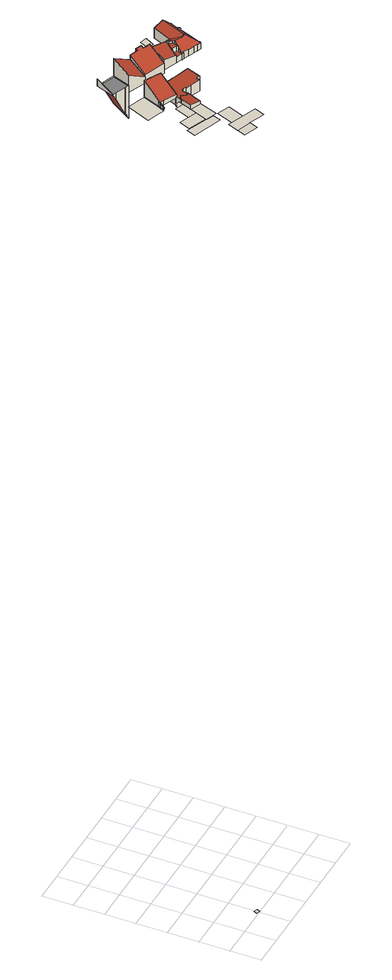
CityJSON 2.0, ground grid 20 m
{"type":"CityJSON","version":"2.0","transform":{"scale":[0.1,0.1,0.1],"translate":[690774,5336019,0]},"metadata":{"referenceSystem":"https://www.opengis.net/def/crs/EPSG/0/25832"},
"CityObjects":{
"building1":{"type":"Building","attributes":{"area_m2":55.53,"max_x":690797.88,"max_y":5336030,"min_x":690786.38,"min_y":5336021.5,"rf_extrusion_mode":"skip","rf_force_lod11":false,"rf_h_ground":575.47,"rf_h_pc_98p":0,"rf_h_roof_50p":0,"rf_h_roof_70p":0,"rf_h_roof_max":0,"rf_h_roof_min":0,"rf_is_glass_roof":false,"rf_nodata_frac":0.977,"rf_nodata_r":0,"rf_pc_select":"_HIGHEST_YET_INSUFFICIENT_COVERAGE","rf_pc_year":2026,"rf_pointcloud_unusable":true,"rf_pt_density":4,"rf_roof_planes":0,"rf_roof_type":"no points","rf_success":true,"rf_t_run":0,"source_file":"690_5336.gml"},"geometry":[{"type":"MultiSurface","lod":"0","boundaries":[[[0,1,2,3]]]}]},
"building2":{"type":"Building","attributes":{"area_m2":118.25,"max_x":690795.81,"max_y":5336057,"min_x":690774.81,"min_y":5336044,"rf_extrusion_mode":"skip","rf_force_lod11":false,"rf_h_ground":574.58,"rf_h_pc_98p":0,"rf_h_roof_50p":0,"rf_h_roof_70p":0,"rf_h_roof_max":0,"rf_h_roof_min":0,"rf_is_glass_roof":false,"rf_nodata_frac":0.964,"rf_nodata_r":0,"rf_pc_select":"_HIGHEST_YET_INSUFFICIENT_COVERAGE","rf_pc_year":2026,"rf_pointcloud_unusable":true,"rf_pt_density":4,"rf_roof_planes":0,"rf_roof_type":"no points","rf_success":true,"rf_t_run":0,"source_file":"690_5336.gml"},"geometry":[{"type":"MultiSurface","lod":"0","boundaries":[[[4,5,6,7,8,9,10]]]}]},
"building3":{"type":"Building","attributes":{"area_m2":5.8,"max_x":690795.94,"max_y":5336022.5,"min_x":690792.81,"min_y":5336019,"rf_extrusion_mode":"skip","rf_force_lod11":false,"rf_h_pc_98p":0,"rf_is_glass_roof":false,"rf_nodata_frac":1,"rf_nodata_r":0,"rf_pc_select":"_HIGHEST_YET_INSUFFICIENT_COVERAGE","rf_pc_year":0,"rf_pointcloud_unusable":false,"rf_pt_density":0,"rf_roof_type":"unknown","rf_success":true,"rf_t_run":0,"source_file":"690_5336.gml"},"geometry":[{"type":"MultiSurface","lod":"0","boundaries":[[[11,12,13,14]]]}]},
"building4":{"type":"Building","attributes":{"area_m2":101.1,"max_x":690793.38,"max_y":5336063.5,"min_x":690778.38,"min_y":5336051.5,"rf_extrusion_mode":"skip","rf_force_lod11":false,"rf_h_ground":575.22,"rf_h_pc_98p":0,"rf_h_roof_50p":0,"rf_h_roof_70p":0,"rf_h_roof_max":0,"rf_h_roof_min":0,"rf_is_glass_roof":false,"rf_nodata_frac":0.953,"rf_nodata_r":0,"rf_pc_select":"_HIGHEST_YET_INSUFFICIENT_COVERAGE","rf_pc_year":2026,"rf_pointcloud_unusable":true,"rf_pt_density":4,"rf_roof_planes":0,"rf_roof_type":"no points","rf_success":true,"rf_t_run":0,"source_file":"690_5336.gml"},"geometry":[{"type":"MultiSurface","lod":"0","boundaries":[[[15,16,17,18,19]]]}]},
"building5":{"type":"Building","attributes":{"area_m2":160.46,"max_x":690811.12,"max_y":5336037.5,"min_x":690788.38,"min_y":5336023,"rf_extrusion_mode":"skip","rf_force_lod11":false,"rf_h_ground":575.47,"rf_h_pc_98p":0,"rf_h_roof_50p":0,"rf_h_roof_70p":0,"rf_h_roof_max":0,"rf_h_roof_min":0,"rf_is_glass_roof":false,"rf_nodata_frac":0.988,"rf_nodata_r":0,"rf_pc_select":"_HIGHEST_YET_INSUFFICIENT_COVERAGE","rf_pc_year":2026,"rf_pointcloud_unusable":true,"rf_pt_density":4,"rf_roof_planes":0,"rf_roof_type":"no points","rf_success":true,"rf_t_run":0,"source_file":"690_5336.gml"},"geometry":[{"type":"MultiSurface","lod":"0","boundaries":[[[20,21,22,23,24,25,26]]]}]},
"building6":{"type":"Building","attributes":{"area_m2":212.73,"max_x":690792.81,"max_y":5336096.5,"min_x":690774.56,"min_y":5336076.5,"rf_extrusion_mode":"skip","rf_force_lod11":false,"rf_h_ground":575.67,"rf_h_pc_98p":0,"rf_h_roof_50p":0,"rf_h_roof_70p":0,"rf_h_roof_max":0,"rf_h_roof_min":0,"rf_is_glass_roof":false,"rf_nodata_frac":0.931,"rf_nodata_r":0,"rf_pc_select":"_HIGHEST_YET_INSUFFICIENT_COVERAGE","rf_pc_year":2026,"rf_pointcloud_unusable":true,"rf_pt_density":6.03,"rf_roof_planes":0,"rf_roof_type":"no planes","rf_success":true,"rf_t_run":0,"source_file":"690_5336.gml"},"geometry":[{"type":"MultiSurface","lod":"0","boundaries":[[[27,28,29,30,31,32,33,34]]]}]},
"building7":{"type":"Building","attributes":{"area_m2":65.28,"max_x":690797.19,"max_y":5336071,"min_x":690787.69,"min_y":5336059,"rf_extrusion_mode":"skip","rf_force_lod11":false,"rf_h_ground":575.22,"rf_h_pc_98p":0,"rf_h_roof_50p":0,"rf_h_roof_70p":0,"rf_h_roof_max":0,"rf_h_roof_min":0,"rf_is_glass_roof":false,"rf_nodata_frac":0.919,"rf_nodata_r":0,"rf_pc_select":"_HIGHEST_YET_INSUFFICIENT_COVERAGE","rf_pc_year":2026,"rf_pointcloud_unusable":true,"rf_pt_density":6.48,"rf_roof_planes":0,"rf_roof_type":"no planes","rf_success":true,"rf_t_run":0,"source_file":"690_5336.gml"},"geometry":[{"type":"MultiSurface","lod":"0","boundaries":[[[35,17,36,37]]]}]},
"building8":{"type":"Building","attributes":{"area_m2":98.35,"max_x":690802.12,"max_y":5336063,"min_x":690790.44,"min_y":5336048.5,"rf_extrusion_mode":"skip","rf_force_lod11":false,"rf_h_ground":575.33,"rf_h_pc_98p":0,"rf_h_roof_50p":0,"rf_h_roof_70p":0,"rf_h_roof_max":0,"rf_h_roof_min":0,"rf_is_glass_roof":false,"rf_nodata_frac":0.84,"rf_nodata_r":0,"rf_pc_select":"_HIGHEST_YET_INSUFFICIENT_COVERAGE","rf_pc_year":2026,"rf_pointcloud_unusable":true,"rf_pt_density":59.87,"rf_roof_planes":0,"rf_roof_type":"no planes","rf_success":true,"rf_t_run":1,"source_file":"690_5336.gml"},"geometry":[{"type":"MultiSurface","lod":"0","boundaries":[[[38,39,40,41]]]}]},
"building9":{"type":"Building","attributes":{"area_m2":113.41,"max_x":690807.62,"max_y":5336048,"min_x":690794.75,"min_y":5336033,"rf_extrusion_mode":"skip","rf_force_lod11":false,"rf_h_ground":574.33,"rf_h_pc_98p":0,"rf_h_roof_50p":0,"rf_h_roof_70p":0,"rf_h_roof_max":0,"rf_h_roof_min":0,"rf_is_glass_roof":false,"rf_nodata_frac":0.941,"rf_nodata_r":0,"rf_pc_select":"_HIGHEST_YET_INSUFFICIENT_COVERAGE","rf_pc_year":2026,"rf_pointcloud_unusable":true,"rf_pt_density":4,"rf_roof_planes":0,"rf_roof_type":"no points","rf_success":true,"rf_t_run":0,"source_file":"690_5336.gml"},"geometry":[{"type":"MultiSurface","lod":"0","boundaries":[[[42,43,44,45]]]}]},
"building10":{"type":"Building","attributes":{"area_m2":12.14,"max_x":690798.31,"max_y":5336073,"min_x":690793.38,"min_y":5336069,"rf_extrusion_mode":"skip","rf_force_lod11":false,"rf_h_ground":575.22,"rf_h_pc_98p":0,"rf_h_roof_50p":0,"rf_h_roof_70p":0,"rf_h_roof_max":0,"rf_h_roof_min":0,"rf_is_glass_roof":false,"rf_nodata_frac":0.917,"rf_nodata_r":0,"rf_pc_select":"_HIGHEST_YET_INSUFFICIENT_COVERAGE","rf_pc_year":2026,"rf_pointcloud_unusable":true,"rf_pt_density":4,"rf_roof_planes":0,"rf_roof_type":"no points","rf_success":true,"rf_t_run":0,"source_file":"690_5336.gml"},"geometry":[{"type":"MultiSurface","lod":"0","boundaries":[[[46,36,47,48,49,50]]]}]},
"building11":{"type":"Building","attributes":{"area_m2":177.84,"max_x":690805,"max_y":5336092,"min_x":690786.44,"min_y":5336074.5,"rf_extrusion_mode":"standard","rf_force_lod11":false,"rf_h_ground":576.72,"rf_h_pc_98p":0,"rf_h_roof_50p":579.58,"rf_h_roof_70p":579.88,"rf_h_roof_max":580.28,"rf_h_roof_min":578.47,"rf_is_glass_roof":false,"rf_nodata_frac":0.752,"rf_nodata_r":0,"rf_pc_select":"_HIGHEST_YET_INSUFFICIENT_COVERAGE","rf_pc_year":2026,"rf_pointcloud_unusable":false,"rf_pt_density":64.84,"rf_ridgelines":0,"rf_rmse_lod22":1.71,"rf_roof_planes":10,"rf_roof_type":"slanted","rf_success":true,"rf_t_run":8,"rf_volume_lod22":1201.19,"source_file":"690_5336.gml"},"children":["building11-1"]},
"building11-1":{"type":"BuildingPart","parents":["building11"],"geometry":[{"type":"Solid","lod":"2.2","boundaries":[[[[51,52,53,54,55,56,57,58]],[[59,57,56,60]],[[60,56,55,61]],[[62,53,52,63]],[[64,54,53,62]],[[65,58,57,59]],[[61,55,54,64]],[[66,51,58,65]],[[63,52,51,66]],[[63,66,65,59,60,61,64,62]]]],"semantics":{"surfaces":[{"type":"GroundSurface"},{"type":"WallSurface","on_footprint_edge":true},{"type":"RoofSurface","rf_azimuth":191.61,"rf_h_roof_50p":583.6,"rf_h_roof_70p":585.28,"rf_h_roof_max":588.35,"rf_h_roof_min":578.73,"rf_slope":31.64}],"values":[[0,1,1,1,1,1,1,1,1,2]]}}]},
"building12":{"type":"Building","attributes":{"area_m2":165.88,"max_x":690801.81,"max_y":5336120.5,"min_x":690784.88,"min_y":5336104,"rf_extrusion_mode":"standard","rf_force_lod11":false,"rf_h_ground":577.33,"rf_h_pc_98p":0,"rf_h_roof_50p":578.58,"rf_h_roof_70p":578.83,"rf_h_roof_max":580.17,"rf_h_roof_min":577.28,"rf_is_glass_roof":false,"rf_nodata_frac":0.881,"rf_nodata_r":0,"rf_pc_select":"_HIGHEST_YET_INSUFFICIENT_COVERAGE","rf_pc_year":2026,"rf_pointcloud_unusable":false,"rf_pt_density":40.56,"rf_ridgelines":0,"rf_rmse_lod22":1.99,"rf_roof_planes":2,"rf_roof_type":"slanted","rf_success":true,"rf_t_run":3,"rf_volume_lod22":-1592.68,"source_file":"690_5336.gml"},"children":["building12-1"]},
"building12-1":{"type":"BuildingPart","parents":["building12"],"geometry":[{"type":"MultiSurface","lod":"2.2","boundaries":[[[67,68,69,70,71,72,73]],[[67,74,75,68]],[[76,69,77]],[[68,75,77]],[[78,70,69,76]],[[79,71,80]],[[70,78,80]],[[73,81,74,67]],[[72,82,81,73]],[[71,79,82,72]],[[82,79,80,78,76,77,75,74,81]]],"semantics":{"surfaces":[{"type":"GroundSurface"},{"type":"WallSurface","on_footprint_edge":true},{"type":"RoofSurface","rf_azimuth":120.54,"rf_h_roof_50p":567.95,"rf_h_roof_70p":573.22,"rf_h_roof_max":582.77,"rf_h_roof_min":553.3,"rf_slope":62.45}],"values":[0,1,1,1,1,1,1,1,1,1,2]}}]},
"building13":{"type":"Building","attributes":{"area_m2":359.8,"max_x":690824.88,"max_y":5336087.5,"min_x":690795,"min_y":5336060.5,"rf_extrusion_mode":"standard","rf_force_lod11":false,"rf_h_ground":570.72,"rf_h_pc_98p":0,"rf_h_roof_50p":577.97,"rf_h_roof_70p":578.17,"rf_h_roof_max":578.53,"rf_h_roof_min":577.47,"rf_h_roof_ridge":578.34,"rf_is_glass_roof":false,"rf_nodata_frac":0.654,"rf_nodata_r":0,"rf_pc_select":"_HIGHEST_YET_INSUFFICIENT_COVERAGE","rf_pc_year":2026,"rf_pointcloud_unusable":false,"rf_pt_density":56.12,"rf_ridgelines":3,"rf_rmse_lod22":1.26,"rf_roof_planes":25,"rf_roof_type":"slanted","rf_success":true,"rf_t_run":35,"rf_volume_lod22":2619.14,"source_file":"690_5336.gml"},"children":["building13-1"]},
"building13-1":{"type":"BuildingPart","parents":["building13"],"geometry":[{"type":"Solid","lod":"2.2","boundaries":[[[[83,84,85,86,87,88,89,90,91,92,93,94,95,96,97,98,99,100,101,102,103,104,105,106,107,108,109]],[[110,88,87,111]],[[112,89,88,110]],[[113,96,95,114]],[[115,97,96,113]],[[116,93,92,117]],[[118,94,93,116]],[[114,95,94,118]],[[119,91,90,120]],[[120,90,89,112]],[[117,92,91,119]],[[121,122,123,124]],[[125,105,104,126]],[[127,84,83,128]],[[129,85,84,127]],[[130,109,108,131]],[[131,108,107,123]],[[126,104,103,132]],[[132,103,102,133]],[[133,102,101,134]],[[134,101,100,135]],[[128,83,109,130]],[[136,98,97,115]],[[137,99,98,136]],[[135,100,99,137]],[[111,87,86,138]],[[139,140,138,141]],[[141,138,86,85,129]],[[140,139,142]],[[122,121,142]],[[143,106,105,125]],[[124,123,107,106,143]],[[122,142,139,141,129,127,128,130,131,123]],[[124,143,125,126,132,133,134,135,137,136,115,113,114,118,116,117,119,120,112,110,111,138,140,142,121]]]],"semantics":{"surfaces":[{"type":"GroundSurface"},{"type":"WallSurface","on_footprint_edge":true},{"type":"WallSurface","on_footprint_edge":false},{"type":"RoofSurface","rf_azimuth":112.34,"rf_h_roof_50p":577.86,"rf_h_roof_70p":578.1,"rf_h_roof_max":578.52,"rf_h_roof_min":577.16,"rf_slope":9.37},{"type":"RoofSurface","rf_azimuth":307.47,"rf_h_roof_50p":578.02,"rf_h_roof_70p":578.29,"rf_h_roof_max":578.78,"rf_h_roof_min":577.36,"rf_slope":3.47}],"values":[[0,1,1,1,1,1,1,1,1,1,1,2,1,1,1,1,1,1,1,1,1,1,1,1,1,1,2,1,2,2,1,1,3,4]]}}]},
"building14":{"type":"Building","attributes":{"area_m2":167.84,"max_x":690814.25,"max_y":5336116,"min_x":690797.38,"min_y":5336099.5,"rf_extrusion_mode":"standard","rf_force_lod11":false,"rf_h_ground":572.22,"rf_h_pc_98p":0,"rf_h_roof_50p":0,"rf_h_roof_70p":0,"rf_h_roof_max":0,"rf_h_roof_min":0,"rf_is_glass_roof":false,"rf_nodata_frac":0.837,"rf_nodata_r":0,"rf_pc_select":"_HIGHEST_YET_INSUFFICIENT_COVERAGE","rf_pc_year":2026,"rf_pointcloud_unusable":false,"rf_pt_density":43.02,"rf_ridgelines":0,"rf_rmse_lod22":2.53,"rf_roof_planes":7,"rf_roof_type":"slanted","rf_success":true,"rf_t_run":5,"rf_volume_lod22":1870.32,"source_file":"690_5336.gml"},"children":["building14-1"]},
"building14-1":{"type":"BuildingPart","parents":["building14"],"geometry":[{"type":"Solid","lod":"2.2","boundaries":[[[[144,145,146,147]],[[148,145,144,149]],[[149,144,147,150]],[[151,146,145,148]],[[150,147,146,151]],[[150,151,148,149]]]],"semantics":{"surfaces":[{"type":"GroundSurface"},{"type":"WallSurface","on_footprint_edge":true},{"type":"RoofSurface","rf_azimuth":146.51,"rf_h_roof_50p":583.5,"rf_h_roof_70p":585.22,"rf_h_roof_max":590.29,"rf_h_roof_min":577.09,"rf_slope":36.62}],"values":[[0,1,1,1,1,2]]}}]},
"building15":{"type":"Building","attributes":{"area_m2":195.93,"max_x":690828.19,"max_y":5336111,"min_x":690809.56,"min_y":5336094,"rf_extrusion_mode":"standard","rf_force_lod11":false,"rf_h_ground":570.67,"rf_h_pc_98p":0,"rf_h_roof_50p":0,"rf_h_roof_70p":0,"rf_h_roof_max":0,"rf_h_roof_min":0,"rf_is_glass_roof":false,"rf_nodata_frac":0.849,"rf_nodata_r":0,"rf_pc_select":"_HIGHEST_YET_INSUFFICIENT_COVERAGE","rf_pc_year":2026,"rf_pointcloud_unusable":false,"rf_pt_density":30.64,"rf_ridgelines":0,"rf_rmse_lod22":0.878,"rf_roof_planes":7,"rf_roof_type":"slanted","rf_success":true,"rf_t_run":5,"rf_volume_lod22":2200.44,"source_file":"690_5336.gml"},"children":["building15-1"]},
"building15-1":{"type":"BuildingPart","parents":["building15"],"geometry":[{"type":"Solid","lod":"2.2","boundaries":[[[[152,153,154,155,156,157,158,159]],[[160,158,157,161]],[[162,159,158,160]],[[161,157,156,163]],[[163,156,155,164]],[[165,153,152,166]],[[164,155,154,167]],[[167,154,153,165]],[[166,152,159,162]],[[166,162,160,161,163,164,167,165]]]],"semantics":{"surfaces":[{"type":"GroundSurface"},{"type":"WallSurface","on_footprint_edge":true},{"type":"RoofSurface","rf_azimuth":202.44,"rf_h_roof_50p":582.03,"rf_h_roof_70p":583.56,"rf_h_roof_max":586.46,"rf_h_roof_min":578.18,"rf_slope":30.22}],"values":[[0,1,1,1,1,1,1,1,1,2]]}}]},
"building16":{"type":"Building","attributes":{"area_m2":160.98,"max_x":690840.81,"max_y":5336104.5,"min_x":690823.75,"min_y":5336088.5,"rf_extrusion_mode":"standard","rf_force_lod11":false,"rf_h_ground":573.42,"rf_h_pc_98p":0,"rf_h_roof_50p":581.17,"rf_h_roof_70p":581.58,"rf_h_roof_max":582.58,"rf_h_roof_min":577.53,"rf_h_roof_ridge":581.06,"rf_is_glass_roof":false,"rf_nodata_frac":0.554,"rf_nodata_r":0,"rf_pc_select":"_HIGHEST_YET_INSUFFICIENT_COVERAGE","rf_pc_year":2026,"rf_pointcloud_unusable":false,"rf_pt_density":89.27,"rf_ridgelines":2,"rf_rmse_lod22":1.17,"rf_roof_planes":11,"rf_roof_type":"slanted","rf_success":true,"rf_t_run":15,"rf_volume_lod22":1207.88,"source_file":"690_5336.gml"},"children":["building16-1"]},
"building16-1":{"type":"BuildingPart","parents":["building16"],"geometry":[{"type":"Solid","lod":"2.2","boundaries":[[[[168,169,170,171,172,173,174,175]],[[176,172,171,177]],[[178,173,172,176,179]],[[177,171,170,180]],[[181,182,174,173,178]],[[183,184,175,174,182]],[[185,168,175,184]],[[186,187,188,189]],[[189,188,190,191]],[[191,190,192,193,194]],[[179,176,195,196,197]],[[198,199,184,183]],[[197,196,182,181]],[[200,201,192,190]],[[202,203,199,198]],[[180,170,169,204,205]],[[204,169,168,185]],[[205,204,201,200]],[[194,193,203,202]],[[196,195,187,186]],[[197,181,178,179]],[[203,193,192,201,204,185,184,199]],[[196,186,189,191,194,202,198,183,182]],[[187,195,176,177,180,205,200,190,188]]]],"semantics":{"surfaces":[{"type":"GroundSurface"},{"type":"WallSurface","on_footprint_edge":true},{"type":"WallSurface","on_footprint_edge":false},{"type":"RoofSurface","rf_azimuth":31,"rf_h_roof_50p":581.71,"rf_h_roof_70p":582,"rf_h_roof_max":582.42,"rf_h_roof_min":581.14,"rf_slope":22.55},{"type":"RoofSurface","rf_azimuth":199.88,"rf_h_roof_50p":577.79,"rf_h_roof_70p":577.84,"rf_h_roof_max":581.77,"rf_h_roof_min":577.69,"rf_slope":2.96},{"type":"RoofSurface","rf_azimuth":317.29,"rf_h_roof_50p":581.27,"rf_h_roof_70p":581.4,"rf_h_roof_max":582.42,"rf_h_roof_min":580.87,"rf_slope":10.69},{"type":"RoofSurface","rf_azimuth":161.41,"rf_h_roof_50p":581.29,"rf_h_roof_70p":581.82,"rf_h_roof_max":583.52,"rf_h_roof_min":579.27,"rf_slope":16.63}],"values":[[0,1,1,1,1,1,1,2,2,2,2,2,2,2,2,1,1,2,2,2,3,4,5,6]]}}]},
"building17":{"type":"Building","attributes":{"area_m2":28.83,"max_x":690843.75,"max_y":5336116,"min_x":690836.75,"min_y":5336109,"rf_extrusion_mode":"skip","rf_force_lod11":false,"rf_h_ground":575.03,"rf_h_pc_98p":0,"rf_h_roof_50p":0,"rf_h_roof_70p":0,"rf_h_roof_max":0,"rf_h_roof_min":0,"rf_is_glass_roof":false,"rf_nodata_frac":0.947,"rf_nodata_r":0,"rf_pc_select":"_HIGHEST_YET_INSUFFICIENT_COVERAGE","rf_pc_year":2026,"rf_pointcloud_unusable":true,"rf_pt_density":4,"rf_roof_planes":0,"rf_roof_type":"no points","rf_success":true,"rf_t_run":0,"source_file":"690_5336.gml"},"geometry":[{"type":"MultiSurface","lod":"0","boundaries":[[[206,207,208,209,210,211]]]}]},
"building18":{"type":"Building","attributes":{"area_m2":337.88,"max_x":690859.69,"max_y":5336112,"min_x":690836.62,"min_y":5336083,"rf_extrusion_mode":"standard","rf_force_lod11":false,"rf_h_ground":573.42,"rf_h_pc_98p":0,"rf_h_roof_50p":581.67,"rf_h_roof_70p":582.42,"rf_h_roof_max":583.53,"rf_h_roof_min":578.42,"rf_h_roof_ridge":583.7,"rf_is_glass_roof":false,"rf_nodata_frac":0,"rf_nodata_r":0,"rf_pc_select":"PREFERRED_AND_LATEST","rf_pc_year":2026,"rf_pointcloud_unusable":false,"rf_pt_density":1207.1,"rf_ridgelines":10,"rf_rmse_lod22":1.2,"rf_roof_planes":31,"rf_roof_type":"slanted","rf_success":true,"rf_t_run":145,"rf_volume_lod22":2654.71,"source_file":"690_5336.gml"},"children":["building18-1"]},
"building18-1":{"type":"BuildingPart","parents":["building18"],"geometry":[{"type":"Solid","lod":"2.2","boundaries":[[[[212,213,214,215,216,217,218,219,220,173,221,222,223,224,225,226,227,228,229,230,231,232,233,234,235,236,237]],[[238,220,219,239]],[[240,173,220,238]],[[241,226,225,242]],[[243,227,226,241]],[[242,225,224,244]],[[244,224,223,245]],[[246,247,222,221,248]],[[247,246,249]],[[250,215,214,251]],[[251,214,213,252]],[[248,221,173,240]],[[239,219,218,253]],[[253,218,217,254]],[[255,216,215,250]],[[256,237,236,257]],[[257,236,235,258,259]],[[245,223,222,247]],[[260,233,232,261]],[[262,263,264]],[[254,217,216,255]],[[258,235,234,265]],[[265,234,233,260]],[[266,212,237,256]],[[259,258,267]],[[268,269,270,271]],[[271,270,272,273]],[[273,272,274,275]],[[275,274,269,268]],[[261,232,231,276]],[[276,231,230,277]],[[277,230,229,278]],[[278,229,228,279]],[[280,281,282]],[[279,228,227,243]],[[283,284,263,262]],[[252,213,212,266]],[[281,280,284,283]],[[263,249,246,248,240,238,264]],[[275,268,271,273]],[[282,244,245,247,249,263,284,280]],[[281,283,262,264,238,239,253,254,255,250,251,252,266,256,257,259,267]],[[244,282,281,267,258,265,260,261,276,277,278,279,243,241,242],[270,269,274,272]]]],"semantics":{"surfaces":[{"type":"GroundSurface"},{"type":"WallSurface","on_footprint_edge":true},{"type":"WallSurface","on_footprint_edge":false},{"type":"RoofSurface","rf_azimuth":27.43,"rf_h_roof_50p":582.24,"rf_h_roof_70p":582.7,"rf_h_roof_max":583.8,"rf_h_roof_min":580.58,"rf_slope":27.87},{"type":"RoofSurface","rf_azimuth":108.88,"rf_h_roof_50p":580.49,"rf_h_roof_70p":580.52,"rf_h_roof_max":580.62,"rf_h_roof_min":580.38,"rf_slope":12.05},{"type":"RoofSurface","rf_azimuth":291.2,"rf_h_roof_50p":582.02,"rf_h_roof_70p":582.64,"rf_h_roof_max":583.78,"rf_h_roof_min":580.13,"rf_slope":24.96},{"type":"RoofSurface","rf_azimuth":200.95,"rf_h_roof_50p":580.6,"rf_h_roof_70p":581.76,"rf_h_roof_max":584.05,"rf_h_roof_min":578.01,"rf_slope":41.64},{"type":"RoofSurface","rf_azimuth":111.41,"rf_h_roof_50p":580.83,"rf_h_roof_70p":581.94,"rf_h_roof_max":583.78,"rf_h_roof_min":577.62,"rf_slope":42.22}],"values":[[0,1,1,1,1,1,1,1,2,1,1,1,1,1,1,1,1,1,1,2,1,1,1,1,2,2,2,2,2,1,1,1,1,2,1,2,1,2,3,4,5,6,7]]}}]}
},
"vertices":[
[220,24,5755],[238,76,5755],[144,110,5755],[124,59,5755],
[8,324,5746],[199,251,5746],[218,301,5746],[164,323,5746],[165,325,5746],[44,376,5746],[31,382,5746],
[220,24,0],[196,33,0],[188,11,0],[211,2,0],
[44,376,5752],[165,325,5752],[194,400,5752],[72,445,5752],[55,405,5752],
[173,185,5755],[144,111,5755],[239,76,5755],[241,81,5755],[302,57,5755],[345,41,5755],[371,108,5755],
[6,619,5757],[78,592,5757],[124,575,5757],[143,619,5757],[188,730,5757],[183,732,5757],[163,740,5757],[71,775,5757],
[137,421,5752],[232,501,5752],[175,522,5752],
[235,294,5753],[281,415,5753],[210,442,5753],[164,323,5753],
[291,139,5743],[336,259,5743],[254,291,5743],[208,171,5743],
[194,515,5752],[243,532,5752],[215,542,5752],[211,531,5752],[201,534,5752],
[165,594,5767],[139,604,5767],[126,574,5767],[124,575,5767],[143,619,5767],[188,730,5767],[310,683,5767],[259,557,5767],[310,683,5869],[188,730,5882],[143,619,5810],[126,574,5781],[139,604,5800],[124,575,5781],[259,557,5787],[165,594,5798],
[205,862,5773],[140,887,5773],[109,898,5773],[152,1014,5773],[278,966,5773],[234,850,5773],[205,861,5773],[205,862,5589],[140,887,5721],[109,898,5783],[114,896,5773],[152,1014,5826],[278,966,5570],[178,1004,5773],[205,861,5589],[234,850,5530],
[281,415,5707],[210,443,5707],[236,512,5707],[240,523,5707],[253,559,5707],[259,557,5707],[310,683,5707],[352,667,5707],[352,666,5707],[395,649,5707],[396,650,5707],[401,647,5707],[423,638,5707],[509,605,5707],[471,509,5707],[449,517,5707],[440,496,5707],[376,522,5707],[344,535,5707],[347,541,5707],[330,548,5707],[327,553,5707],[315,543,5707],[306,519,5707],[310,518,5707],[316,515,5707],[318,511,5707],[259,557,5776],[253,559,5776],[310,683,5774],[509,605,5786],[423,638,5781],[471,509,5788],[396,650,5779],[395,649,5779],[401,647,5779],[352,666,5776],[352,667,5776],[295,507,5779],[295,507,5776],[310,518,5774],[310,518,5780],[315,543,5779],[327,553,5779],[210,443,5784],[281,415,5772],[236,512,5785],[318,511,5772],[316,515,5773],[330,548,5780],[347,541,5781],[344,535,5781],[376,522,5783],[449,517,5786],[440,496,5787],[240,523,5776],[268,534,5781],[268,534,5777],[240,523,5785],[282,520,5778],[306,519,5780],
[355,803,5722],[234,850,5722],[279,969,5722],[403,921,5722],[234,850,5846],[355,803,5767],[403,921,5821],[279,969,5901],
[497,748,5707],[355,803,5707],[403,921,5707],[457,900,5707],[461,912,5707],[501,896,5707],[494,880,5707],[542,862,5707],[494,880,5853],[501,896,5863],[542,862,5854],[461,912,5863],[457,900,5855],[355,803,5780],[497,748,5782],[403,921,5855],
[627,697,5734],[584,714,5734],[497,748,5734],[539,856,5734],[650,813,5734],[668,806,5734],[657,774,5734],[639,727,5734],[650,813,5813],[539,856,5836],[668,806,5812],[650,813,5814],[497,748,5809],[657,774,5826],[657,774,5814],[639,727,5818],[639,727,5778],[627,697,5777],[637,789,5809],[637,789,5807],[608,753,5800],[608,753,5810],[610,751,5799],[610,751,5811],[610,751,5779],[629,735,5779],[629,735,5816],[643,785,5806],[643,785,5810],[643,785,5825],[631,734,5816],[631,734,5779],[590,729,5795],[590,729,5778],[629,733,5816],[629,733,5779],[584,714,5777],[584,714,5791],
[666,899,5750],[698,958,5750],[651,971,5750],[628,915,5750],[627,913,5750],[658,902,5750],
[742,651,5734],[714,664,5734],[713,661,5734],[674,676,5734],[675,679,5734],[639,693,5734],[637,690,5734],[626,695,5734],[649,755,5734],[685,799,5734],[685,800,5734],[743,929,5734],[800,901,5734],[855,875,5734],[857,874,5734],[855,869,5734],[847,872,5734],[814,789,5734],[816,788,5734],[799,745,5734],[801,745,5734],[766,657,5734],[770,655,5734],[766,648,5734],[764,642,5734],[742,649,5734],[649,755,5836],[626,695,5779],[668,806,5808],[857,874,5777],[855,875,5779],[855,869,5777],[800,901,5835],[743,929,5805],[685,800,5806],[685,800,5802],[685,799,5807],[692,800,5805],[674,676,5779],[713,661,5779],[714,664,5781],[637,690,5779],[639,693,5782],[675,679,5782],[742,649,5778],[764,642,5779],[766,648,5779],[766,648,5784],[766,657,5782],[801,745,5782],[723,730,5839],[723,730,5830],[701,732,5834],[770,655,5779],[742,651,5779],[761,650,5784],[799,800,5807],[799,800,5802],[807,790,5792],[807,790,5805],[814,801,5789],[814,801,5804],[803,807,5801],[803,807,5807],[799,745,5784],[816,788,5784],[814,789,5786],[847,872,5786],[727,730,5832],[727,730,5840],[736,739,5835],[726,729,5839],[726,729,5832]
]}
